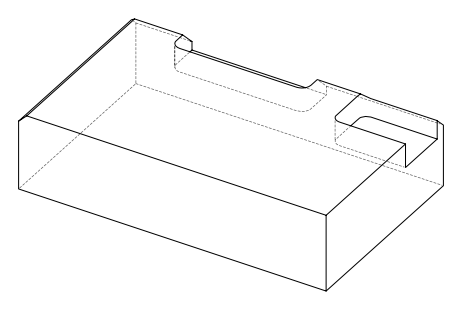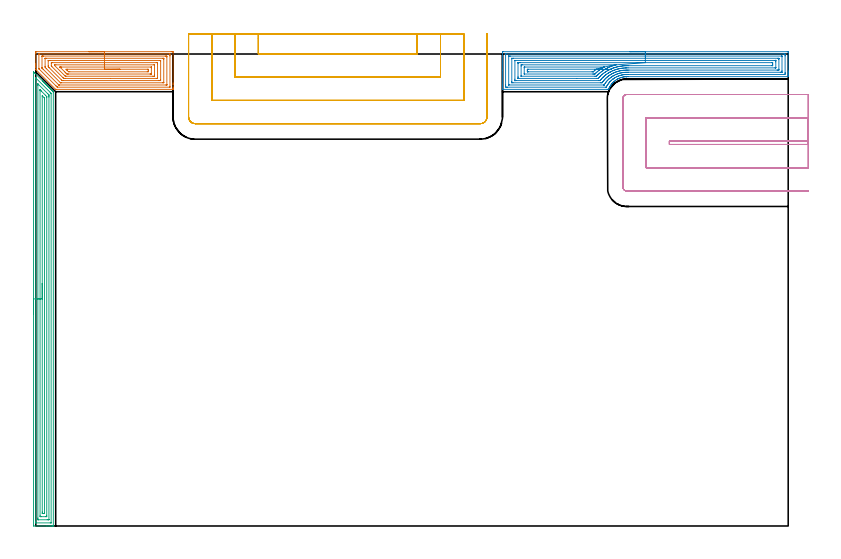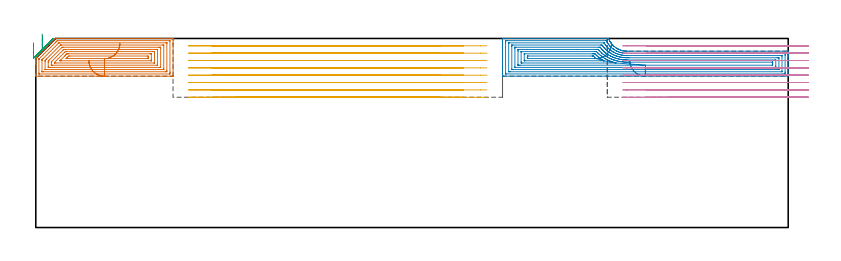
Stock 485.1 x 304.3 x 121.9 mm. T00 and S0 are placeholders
(PLAN: 5 operations, 1 tool changes, 71.7 min)
(1 AREA_MILL | FG_CHAMFER_SURFACE | UGT0205_001 | 6.49 min | 28567 mm3)
(2 AREA_MILL_1 | FG_CHAMFER_SURFACE_1 | UGT0205_001 | 11.03 min | 56819 mm3)
(3 AREA_MILL_2 | FG_CHAMFER_SURFACE_2 | UGT0205_001 | 11.71 min | 23288 mm3)
(4 MILL_SLOT | SLOT_PARTIAL_RECTANGULAR | UGT0201_094 | Follow Part, ap 5, ae 75% | 13.93 min | 356953 mm3)
(5 MILL_SLOT_1 | SLOT_PARTIAL_RECTANGULAR_1 | UGT0201_094 | Follow Part, ap 5, ae 75% | 28.55 min | 433797 mm3)
(TOOL UGT0205_001 | Chamfer Mill 20 x 3 x 45 deg. | D20 FL50 Z2)
(TOOL UGT0201_094 | End mill 20 mm | D20 FL38 Z4)
(OP 1 AREA_MILL)
G17 G21 G94 G90
T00 M6
G54
G17 G0 G90 X34.25 Y305.8 S1061 M3
G43 Z131.9 H0
Z107.6
G94 G1 X34.288 Z106.728 F250.
X34.402 Z105.864
X34.591 Z105.012
X34.853 Z104.18
X35.187 Z103.374
X35.59 Z102.6
X36.058 Z101.864
X36.59 Z101.172
X37.179 Z100.529
X37.822 Z99.94
X38.514 Z99.409
X39.25 Z98.94
X40.024 Z98.537
X40.83 Z98.203
X41.662 Z97.941
X42.514 Z97.752
X43.378 Z97.638
X44.25 Z97.6
X87.337
X87.914 Y305.798 Z97.602
X88.483 Y305.793 Z97.604
X88.493 Y305.791 Z97.606
X88.5 Y305.224 Z98.173
Y285.637 Z117.758
Y285.028 Z118.369
Y284.747 Z118.65
Y282.966 Z120.429
Y282.403 Z120.996
Y282.076 Z121.323
Y281.863 Z121.536
X88.492 Y281.539 Z121.853
X88.49 Y281.503 Z121.888
X88.359 Y281.5 Z121.9
X13.062
X12.805 Y281.504 Z121.89
X12.691 Y281.608 Z121.791
X0.289 Y294.01 Z109.388
X0.203 Y294.095 Z109.301
X0.006 Y294.295 Z109.104
X0. Y294.312 Z109.088
Y295.758 Z107.641
Y296.321 Z107.075
Y296.602 Z106.794
Y297.211 Z106.185
Y297.493 Z105.904
Y298.102 Z105.293
Y304.639 Z98.758
X0.003 Y305.224 Z98.173
X0.007 Y305.791 Z97.606
X0.017 Y305.793 Z97.604
X0.586 Y305.8 Z97.6
X44.25
Y304.386 Z99.014
X86.183 Y304.385 Z99.015
X86.287 Y304.384 Z99.016
X86.485 Y304.379 Z99.021
X86.49 Y304.334 Z99.066
X86.498 Y303.967 Z99.433
X86.5 Y303.444 Z99.956
Y303.075 Z100.325
X86.499 Y283.489 Z119.911
X86.492 Y282.966 Z120.434
X86.49 Y282.927 Z120.473
X86.339 Y282.919 Z120.481
X86.235 Y282.915 Z120.485
X86.183 Y282.914 Z120.486
X14.004 Y282.915 Z120.485
X13.953 Y282.916 Z120.484
X13.902 Y282.921 Z120.479
X13.831 Y282.93 Z120.47
X13.791 Y282.966 Z120.434
X13.062 Y283.688 Z119.712
X12.893 Y283.856 Z119.544
X2.211 Y294.54 Z108.86
X2.055 Y294.702 Z108.698
X2.014 Y294.748 Z108.652
X2.008 Y294.771 Z108.629
X2.003 Y294.817 Z108.583
X2. Y294.908 Z108.492
X2.001 Y303.811 Z99.589
X2.008 Y304.334 Z99.066
X2.01 Y304.373 Z99.027
X2.161 Y304.381 Z99.019
X2.265 Y304.385 Z99.015
X2.317 Y304.386 Z99.014
X44.25
Y302.972 Z100.428
X83.458 Y302.971 Z100.429
X83.932 Y302.97 Z100.43
X84.349 Y302.967 Z100.433
X84.479 Y302.965 Z100.435
X84.492 Y302.704 Z100.696
X84.497 Y302.553 Z100.847
X84.499 Y302.403 Z100.997
Y284.597 Z118.803
X84.495 Y284.446 Z118.954
X84.49 Y284.346 Z119.054
X84.485 Y284.334 Z119.066
X84.478 Y284.332 Z119.068
X84.454 Y284.33 Z119.07
X84.349 Y284.329 Z119.071
X83.877 Y284.328 Z119.072
X15.053 Y284.329 Z119.071
X14.949 Y284.331 Z119.069
X14.897 Y284.333 Z119.067
X14.876 Y284.336 Z119.064
X14.844 Y284.361 Z119.039
X14.454 Y284.747 Z118.653
X4.659 Y294.54 Z108.86
X4.151 Y295.05 Z108.35
X4.061 Y295.146 Z108.254
X4.017 Y295.194 Z108.206
X4.01 Y295.28 Z108.12
X4.004 Y295.431 Z107.969
X4.001 Y295.581 Z107.819
Y302.703 Z100.697
X4.006 Y302.855 Z100.545
X4.01 Y302.952 Z100.448
X4.025 Y302.965 Z100.435
X4.047 Y302.967 Z100.433
X4.151 Y302.969 Z100.431
X4.624 Y302.971 Z100.429
X5.042 Y302.972 Z100.428
X44.25
Y301.557 Z101.843
X81.782
X82.469 Y301.552 Z101.848
X82.484 Y301.551 Z101.849
X82.49 Y301.541 Z101.859
X82.494 Y301.496 Z101.904
X82.498 Y301.402 Z101.998
X82.5 Y301.215 Z102.185
Y300.84 Z102.56
X82.499 Y286.085 Z117.315
X82.498 Y285.898 Z117.502
X82.494 Y285.804 Z117.596
X82.49 Y285.759 Z117.641
X82.484 Y285.749 Z117.651
X81.676 Y285.743 Z117.657
X16.52
X16.128 Y285.745 Z117.655
X15.932 Y285.748 Z117.652
X15.912 Y285.749 Z117.651
X15.882 Y285.775 Z117.625
X15.825 Y285.827 Z117.573
X15.735 Y285.914 Z117.486
X6.824 Y294.825 Z108.575
X6.225 Y295.431 Z107.969
X6.026 Y295.635 Z107.765
X6.01 Y295.843 Z107.557
X6.001 Y296.253 Z107.147
X6. Y296.321 Z107.079
X6.001 Y301.39 Z102.01
X6.002 Y301.493 Z101.907
X6.006 Y301.544 Z101.856
X6.009 Y301.551 Z101.849
X6.015 Y301.554 Z101.846
X6.04 Y301.556 Z101.844
X6.824 Y301.557 Z101.843
X44.25
Y300.143 Z103.257
X80.155 Y300.142 Z103.258
X80.329 Y300.14 Z103.26
X80.466 Y300.136 Z103.264
X80.491 Y300.132 Z103.268
X80.494 Y300.119 Z103.281
X80.497 Y300.084 Z103.316
X80.499 Y299.882 Z103.518
X80.5 Y287.702 Z115.698
X80.498 Y287.418 Z115.982
X80.495 Y287.266 Z116.134
X80.49 Y287.192 Z116.208
X80.482 Y287.164 Z116.236
X80.415 Y287.162 Z116.238
X80.154 Y287.158 Z116.242
X79.894 Y287.157 Z116.243
X79.264
X17.517
X17.256 Y287.158 Z116.242
X17.082 Y287.161 Z116.239
X16.948 Y287.164 Z116.236
X16.896 Y287.212 Z116.188
X16.681 Y287.418 Z115.982
X16.626 Y287.472 Z115.928
X8.606 Y295.492 Z107.908
X8.2 Y295.91 Z107.49
X8.01 Y296.121 Z107.279
X8.007 Y296.321 Z107.079
X8.001 Y296.926 Z106.474
Y299.882 Z103.518
X8.005 Y300.034 Z103.366
X8.01 Y300.108 Z103.292
X8.018 Y300.136 Z103.264
X8.085 Y300.138 Z103.262
X8.346 Y300.142 Z103.258
X8.606 Y300.143 Z103.257
X9.236
X44.25
Y298.729 Z104.671
X78.112 Y298.728 Z104.672
X78.378 Y298.726 Z104.674
X78.459 Y298.722 Z104.678
X78.49 Y298.719 Z104.681
X78.493 Y298.702 Z104.698
X78.498 Y298.606 Z104.794
X78.5 Y298.102 Z105.298
Y297.714 Z105.686
X78.499 Y288.812 Z114.588
X78.495 Y288.681 Z114.719
X78.49 Y288.584 Z114.816
X78.425 Y288.578 Z114.822
X78.112 Y288.574 Z114.826
X77.847 Y288.572 Z114.828
X48.128 Y288.571 Z114.829
X19.036
X18.408 Y288.573 Z114.827
X18.141 Y288.575 Z114.825
X17.993 Y288.578 Z114.822
X17.691 Y288.865 Z114.535
X17.517 Y289.032 Z114.368
X10.388 Y296.16 Z107.24
X10.231 Y296.321 Z107.079
X10.073 Y296.486 Z106.914
X10.01 Y296.566 Z106.834
X10.006 Y296.612 Z106.788
X10.002 Y296.707 Z106.693
X10. Y298.102 Z105.298
X10.001 Y298.488 Z104.912
X10.005 Y298.619 Z104.781
X10.01 Y298.716 Z104.684
X10.075 Y298.722 Z104.678
X10.388 Y298.726 Z104.674
X10.653 Y298.728 Z104.672
X44.25 Y298.729 Z104.671
Y297.315 Z106.085
X76.226 Y297.314 Z106.086
X76.329 Y297.313 Z106.087
X76.432 Y297.31 Z106.09
X76.49 Y297.307 Z106.093
X76.494 Y297.268 Z106.132
X76.497 Y297.211 Z106.189
X76.499 Y297.041 Z106.359
X76.5 Y290.809 Z112.591
X76.493 Y290.089 Z113.311
X76.49 Y290.005 Z113.395
X76.486 Y289.992 Z113.408
X76.466 Y289.989 Z113.411
X76.431 Y289.987 Z113.413
X76.329 Y289.986 Z113.414
X75.542 Y289.985 Z113.415
X19.402 Y289.986 Z113.414
X19.299 Y289.987 Z113.413
X19.196 Y289.99 Z113.41
X19.011 Y289.998 Z113.402
X18.916 Y290.089 Z113.311
X18.408 Y290.59 Z112.81
X12.171 Y296.827 Z106.573
X12.077 Y296.924 Z106.476
X12.032 Y296.973 Z106.427
X12.012 Y296.997 Z106.403
X12.009 Y297.041 Z106.359
X12.007 Y297.211 Z106.189
X12.01 Y297.295 Z106.105
X12.013 Y297.308 Z106.092
X12.034 Y297.311 Z106.089
X12.069 Y297.313 Z106.087
X12.171 Y297.314 Z106.086
X12.958 Y297.315 Z106.085
X44.25
Y295.9 Z107.5
X74.375
X74.422 Y295.899 Z107.501
X74.471 Y295.896 Z107.504
X74.484 Y295.894 Z107.506
X74.49 Y295.885 Z107.515
X74.493 Y295.842 Z107.558
X74.5 Y295.478 Z107.922
Y295.431 Z107.969
X74.499 Y291.869 Z111.531
X74.49 Y291.448 Z111.952
X74.483 Y291.406 Z111.994
X74.408 Y291.404 Z111.996
X74.283 Y291.401 Z111.999
X74.126 Y291.4 Z112.
X73.656
X21.082
X20.658 Y291.402 Z111.998
X20.19 Y291.407 Z111.993
X20.042 Y291.416 Z111.984
X19.889 Y291.565 Z111.835
X19.579 Y291.869 Z111.531
X19.299 Y292.147 Z111.253
X18.687 Y292.76 Z110.64
X16.016 Y295.431 Z107.969
X15.735 Y295.712 Z107.688
X15.627 Y295.825 Z107.575
X15.576 Y295.883 Z107.517
X15.567 Y295.895 Z107.505
X15.573 Y295.896 Z107.504
X15.735 Y295.898 Z107.502
X16.156 Y295.9 Z107.5
X16.626
X44.25
Y294.486 Z108.914
X71.928
X72.302 Y294.482 Z108.918
X72.481 Y294.479 Z108.921
X72.49 Y294.377 Z109.023
X72.498 Y293.917 Z109.483
X72.499 Y293.65 Z109.75
X72.496 Y293.028 Z110.372
X72.49 Y292.823 Z110.577
X71.82 Y292.814 Z110.586
X21.918
X21.082 Y292.821 Z110.579
X20.246 Y293.65 Z109.75
X20.19 Y293.706 Z109.694
X19.431 Y294.477 Z108.923
X20.19 Y294.486 Z108.914
X20.245
X44.25
X45.122 Z108.952
X45.986 Z109.066
X46.838 Z109.254
X47.67 Z109.517
X48.476 Z109.851
X49.25 Z110.253
X49.986 Z110.722
X50.678 Z111.253
X51.321 Z111.843
X51.91 Z112.486
X52.442 Z113.178
X52.91 Z113.914
X53.313 Z114.688
X53.647 Z115.494
X53.909 Z116.326
X54.098 Z117.177
X54.212 Z118.042
X54.25 Z118.914
G0 Z131.9
M5
M2
(OP 2 AREA_MILL_1)
G17 G21 G94 G90
T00 M6
G54
G17 G0 G90 X383. Y305.8 S1061 M3
G43 Z131.9 H0
Z107.6
G94 G1 X383.038 Z106.728 F250.
X383.152 Z105.864
X383.341 Z105.012
X383.603 Z104.18
X383.937 Z103.374
X384.34 Z102.6
X384.809 Z101.864
X385.34 Z101.172
X385.929 Z100.529
X386.572 Z99.94
X387.264 Z99.409
X388. Z98.94
X388.774 Z98.537
X389.58 Z98.203
X390.412 Z97.941
X391.264 Z97.752
X392.128 Z97.638
X393. Z97.6
X484.492
X484.811 Y305.797 Z97.602
X485.09 Y305.792 Z97.606
X485.1 Y305.509 Z97.889
Y293.366 Z110.029
Y292.76 Z110.634
Y292.191 Z111.206
Y291.869 Z111.527
Y291.301 Z112.095
Y290.979 Z112.416
Y290.335 Z113.064
Y289.981 Z113.418
X485.097 Y289.838 Z113.554
X485.09 Y289.702 Z113.688
X484.939 Y289.7 Z113.7
X381.853 Y289.699
X380.95 Y289.693 Z113.702
X380.805 Y289.689 Z113.71
X380.803 Y289.69 Z113.709
X380.515 Y289.681 Z113.717
X380.07 Y289.652 Z113.745
X379.623 Y289.608 Z113.79
X379.178 Y289.547 Z113.85
X378.823 Y289.489 Z113.909
X378.286 Y289.372 Z114.021
X378.272 Y289.368 Z114.024
X377.826 Y289.258 Z114.136
X377.61 Y289.198 Z114.201
X377.592 Y289.193 Z114.206
X377.394 Y289.135 Z114.261
X377.379 Y289.13 Z114.266
X376.983 Y289.001 Z114.399
X376.947 Y288.989 Z114.411
X376.487 Y288.816 Z114.58
X375.967 Y288.603 Z114.796
X375.594 Y288.426 Z114.971
X375.401 Y288.328 Z115.072
X375.362 Y288.308 Z115.092
X375.163 Y288.205 Z115.194
X374.983 Y288.105 Z115.294
X374.719 Y287.957 Z115.44
X374.323 Y287.715 Z115.681
X373.827 Y287.379 Z116.019
X373.094 Y286.824 Z116.575
X372.936 Y286.693 Z116.703
X372.916 Y286.675 Z116.72
X372.753 Y286.527 Z116.869
X372.527 Y286.325 Z117.074
X372.43 Y286.231 Z117.165
X372.321 Y286.128 Z117.271
X372.222 Y286.033 Z117.367
X372.128 Y285.942 Z117.454
X372.121 Y285.934 Z117.462
X372.044 Y285.855 Z117.541
X371.846 Y285.637 Z117.759
X371.726 Y285.507 Z117.892
X371.684 Y285.461 Z117.938
X371.336 Y285.057 Z118.343
X371.152 Y284.829 Z118.571
X370.834 Y284.382 Z119.017
X370.682 Y284.17 Z119.229
X370.48 Y283.856 Z119.542
X370.26 Y283.518 Z119.882
X370.126 Y283.284 Z120.116
X369.891 Y282.843 Z120.557
X369.788 Y282.629 Z120.769
X369.736 Y282.521 Z120.875
X369.676 Y282.396 Z121.001
X369.369 Y281.691 Z121.708
X369.345 Y281.631 Z121.769
Y281.63 Z121.77
X369.286 Y281.507 Z121.893
X368.453 Y281.5 Z121.9
X301.061
X300.91 Y281.503 Z121.888
X300.907 Y281.545 Z121.846
X300.9 Y281.916 Z121.483
Y282.322 Z121.077
Y282.966 Z120.429
Y284.178 Z119.219
Y284.747 Z118.647
Y293.802 Z109.596
Y304.94 Z98.457
X300.902 Y305.224 Z98.173
X300.907 Y305.791 Z97.606
X300.937 Y305.794 Z97.604
X301.508 Y305.8 Z97.6
X393.
Y304.386 Z99.014
X481.815
X482.659 Y304.382 Z99.018
X482.707 Y304.379 Z99.021
X483.09 Y304.334 Z99.066
X483.097 Y303.945 Z99.455
X483.099 Y303.444 Z99.956
X483.1 Y303.052 Z100.348
Y292.368 Z111.032
X483.097 Y291.869 Z111.531
X483.093 Y291.485 Z111.915
X483.076 Y291.121 Z112.279
X482.707 Y291.116 Z112.284
X482.571 Y291.115 Z112.285
X381.842 Y291.113 Z112.287
X381.709
X380.95 Y291.106 Z112.294
X380.826 Y291.103 Z112.297
X380.057 Y291.069 Z112.331
X379.973 Y291.063 Z112.337
X379.165 Y290.987 Z112.413
X379.158 Y290.986 Z112.414
X379.107 Y290.979 Z112.421
X378.387 Y290.865 Z112.535
X378.272 Y290.843 Z112.557
X377.648 Y290.711 Z112.689
X377.528 Y290.683 Z112.717
X377.379 Y290.645 Z112.755
X376.942 Y290.525 Z112.875
X376.487 Y290.39 Z113.01
X376.26 Y290.315 Z113.085
X375.606 Y290.089 Z113.311
X375.597 Y290.086 Z113.314
X374.968 Y289.823 Z113.577
X374.858 Y289.776 Z113.624
X374.702 Y289.702 Z113.698
X374.364 Y289.535 Z113.865
X373.809 Y289.25 Z114.15
X373.775 Y289.232 Z114.168
X373.716 Y289.198 Z114.202
X373.216 Y288.9 Z114.5
X372.916 Y288.713 Z114.687
X372.674 Y288.55 Z114.85
X372.325 Y288.308 Z115.092
X372.151 Y288.182 Z115.218
X372.104 Y288.147 Z115.253
X372.024 Y288.085 Z115.315
X371.648 Y287.792 Z115.608
X371.151 Y287.377 Z116.023
X371.131 Y287.358 Z116.042
X370.709 Y286.953 Z116.447
X370.278 Y286.527 Z116.873
X370.258 Y286.507 Z116.893
X370.239 Y286.486 Z116.914
X369.844 Y286.031 Z117.369
X369.507 Y285.637 Z117.763
X369.435 Y285.549 Z117.851
X369.346 Y285.434 Z117.966
X369.061 Y285.031 Z118.369
X368.865 Y284.747 Z118.653
X368.7 Y284.5 Z118.9
X368.453 Y284.121 Z119.279
X368.355 Y283.954 Z119.446
X368.301 Y283.856 Z119.544
X368.046 Y283.373 Z120.027
X367.834 Y282.966 Z120.434
X367.816 Y282.936 Z120.464
X367.808 Y282.925 Z120.475
X367.767 Y282.921 Z120.479
X367.665 Y282.916 Z120.484
X367.612 Y282.915 Z120.485
X304.186 Y282.914 Z120.486
X303.341 Y282.918 Z120.482
X303.293 Y282.921 Z120.479
X302.91 Y282.966 Z120.434
X302.903 Y283.355 Z120.045
X302.901 Y283.856 Z119.544
X302.9 Y284.248 Z119.152
X302.901 Y303.834 Z99.566
X302.908 Y304.334 Z99.066
X302.91 Y304.376 Z99.024
X303.086 Y304.382 Z99.018
X303.189 Y304.385 Z99.015
X393. Y304.386 Z99.014
Y302.972 Z100.428
X480.922 Y302.971 Z100.429
X481.062 Y302.97 Z100.43
X481.084 Y302.968 Z100.432
X481.089 Y302.966 Z100.434
X481.093 Y302.944 Z100.456
X481.098 Y302.849 Z100.551
X481.099 Y302.731 Z100.669
X481.1 Y302.553 Z100.847
Y293.473 Z109.927
X481.097 Y292.76 Z110.64
X481.094 Y292.588 Z110.812
X481.086 Y292.535 Z110.865
X481.037 Y292.533 Z110.867
X480.922 Y292.531 Z110.869
X480.261 Y292.529 Z110.871
X480.029 Y292.528 Z110.872
X382.075
X381.842 Y292.527 Z110.873
X381.188 Y292.522 Z110.878
X380.95 Y292.517 Z110.883
X380.322 Y292.496 Z110.904
X380.057 Y292.483 Z110.917
X379.485 Y292.44 Z110.96
X379.165 Y292.408 Z110.992
X378.679 Y292.353 Z111.047
X378.272 Y292.293 Z111.107
X377.905 Y292.236 Z111.164
X377.379 Y292.129 Z111.271
X377.166 Y292.083 Z111.317
X376.487 Y291.921 Z111.479
X376.445 Y291.911 Z111.489
X376.29 Y291.869 Z111.531
X375.755 Y291.709 Z111.691
X375.594 Y291.657 Z111.743
X375.09 Y291.482 Z111.918
X374.702 Y291.342 Z112.058
X374.441 Y291.239 Z112.161
X373.809 Y290.984 Z112.416
X373.797 Y290.979 Z112.421
X373.208 Y290.689 Z112.711
X372.916 Y290.539 Z112.861
X372.623 Y290.382 Z113.018
X372.097 Y290.089 Z113.311
X372.051 Y290.062 Z113.338
X372.024 Y290.046 Z113.354
X371.505 Y289.715 Z113.685
X371.131 Y289.464 Z113.936
X370.975 Y289.354 Z114.046
X370.761 Y289.198 Z114.202
X370.464 Y288.974 Z114.426
X370.239 Y288.8 Z114.6
X369.969 Y288.577 Z114.823
X369.651 Y288.308 Z115.092
X369.49 Y288.164 Z115.236
X369.346 Y288.032 Z115.368
X369.035 Y287.728 Z115.672
X368.722 Y287.418 Z115.982
X368.59 Y287.281 Z116.119
X368.453 Y287.133 Z116.267
X368.171 Y286.809 Z116.591
X367.93 Y286.527 Z116.873
X367.763 Y286.325 Z117.075
X367.561 Y286.069 Z117.331
X367.38 Y285.818 Z117.582
X367.254 Y285.637 Z117.763
X367.017 Y285.289 Z118.111
X366.668 Y284.764 Z118.636
X366.661 Y284.754 Z118.646
X366.453 Y284.409 Z118.991
X366.413 Y284.348 Z119.052
X366.404 Y284.337 Z119.063
X366.384 Y284.334 Z119.066
X366.334 Y284.331 Z119.069
X366.194 Y284.329 Z119.071
X305.078
X304.938 Y284.33 Z119.07
X304.916 Y284.332 Z119.068
X304.911 Y284.334 Z119.066
X304.908 Y284.356 Z119.044
X304.903 Y284.451 Z118.949
X304.901 Y284.569 Z118.831
X304.9 Y284.747 Z118.653
X304.901 Y302.73 Z100.67
X304.907 Y302.908 Z100.492
X304.91 Y302.956 Z100.444
X304.925 Y302.965 Z100.435
X304.974 Y302.967 Z100.433
X305.078 Y302.969 Z100.431
X305.552 Y302.971 Z100.429
X305.971
X393. Y302.972 Z100.428
Y301.557 Z101.843
X478.35
X479.045 Y301.552 Z101.848
X479.08 Y301.551 Z101.849
X479.09 Y301.518 Z101.882
X479.094 Y301.417 Z101.983
X479.098 Y301.215 Z102.185
X479.1 Y300.809 Z102.591
Y294.54 Z108.86
X479.096 Y294.114 Z109.286
X479.093 Y294.007 Z109.393
X479.09 Y293.959 Z109.441
X479.042 Y293.95 Z109.45
X478.839 Y293.947 Z109.453
X478.244 Y293.943 Z109.457
X477.951
X382.442 Y293.942 Z109.458
X381.842 Y293.941 Z109.459
X381.552 Y293.939 Z109.461
X380.95 Y293.931 Z109.469
X380.674 Y293.925 Z109.475
X380.057 Y293.9 Z109.5
X379.82 Y293.887 Z109.513
X379.165 Y293.837 Z109.563
X378.993 Y293.822 Z109.578
X378.272 Y293.741 Z109.659
X378.191 Y293.731 Z109.669
X377.646 Y293.65 Z109.75
X377.417 Y293.613 Z109.787
X377.379 Y293.606 Z109.794
X376.679 Y293.458 Z109.942
X376.487 Y293.414 Z109.986
X375.961 Y293.284 Z110.116
X375.594 Y293.189 Z110.211
X375.261 Y293.092 Z110.308
X374.702 Y292.924 Z110.476
X374.577 Y292.884 Z110.516
X374.214 Y292.76 Z110.64
X373.917 Y292.652 Z110.748
X373.809 Y292.611 Z110.789
X373.28 Y292.397 Z111.003
X372.916 Y292.246 Z111.154
X372.654 Y292.131 Z111.269
X372.09 Y291.869 Z111.531
X372.046 Y291.848 Z111.552
X372.024 Y291.836 Z111.564
X371.466 Y291.536 Z111.864
X371.131 Y291.347 Z112.053
X370.5 Y290.979 Z112.421
X370.338 Y290.88 Z112.52
X370.239 Y290.815 Z112.585
X369.806 Y290.52 Z112.88
X369.346 Y290.2 Z113.2
X369.282 Y290.153 Z113.247
X369.197 Y290.089 Z113.311
X368.779 Y289.764 Z113.636
X368.453 Y289.504 Z113.896
X368.287 Y289.364 Z114.036
X368.097 Y289.198 Z114.202
X367.817 Y288.943 Z114.457
X367.561 Y288.704 Z114.696
X367.36 Y288.508 Z114.892
X367.162 Y288.308 Z115.092
X366.921 Y288.055 Z115.345
X366.668 Y287.782 Z115.618
X366.497 Y287.588 Z115.812
X366.352 Y287.418 Z115.982
X366.092 Y287.102 Z116.298
X365.775 Y286.708 Z116.692
X365.699 Y286.604 Z116.796
X365.644 Y286.527 Z116.873
X365.327 Y286.084 Z117.316
X365.191 Y285.898 Z117.502
X365.074 Y285.75 Z117.65
X364.883 Y285.745 Z117.655
X364.776 Y285.744 Z117.656
X363.99 Y285.743 Z117.657
X307.65
X306.955 Y285.748 Z117.652
X306.92 Y285.749 Z117.651
X306.91 Y285.782 Z117.618
X306.906 Y285.883 Z117.517
X306.902 Y286.085 Z117.315
X306.9 Y286.491 Z116.909
X306.901 Y301.199 Z102.201
X306.903 Y301.413 Z101.987
X306.907 Y301.519 Z101.881
X306.91 Y301.543 Z101.857
X306.921 Y301.55 Z101.85
X306.974 Y301.553 Z101.847
X307.756 Y301.557 Z101.843
X307.862
X393.
Y300.143 Z103.257
X476.459
X477.092 Y300.142 Z103.258
X477.093 Y300.14 Z103.26
X477.098 Y300.135 Z103.265
X477.099 Y299.882 Z103.518
X477.1 Y299.243 Z104.157
Y295.682 Z107.718
X477.099 Y295.431 Z107.969
X477.098 Y295.391 Z108.009
X477.094 Y295.372 Z108.028
X477.093 Y295.367 Z108.033
X477.05 Y295.364 Z108.036
X476.755 Y295.359 Z108.041
X476.607 Y295.357 Z108.043
X381.842 Y295.356 Z108.044
X381.029 Y295.351 Z108.049
X380.95 Y295.35 Z108.05
X380.163 Y295.325 Z108.075
X380.057 Y295.32 Z108.08
X379.322 Y295.274 Z108.126
X379.165 Y295.261 Z108.139
X378.505 Y295.198 Z108.202
X378.272 Y295.171 Z108.229
X377.712 Y295.099 Z108.301
X377.379 Y295.05 Z108.35
X376.938 Y294.98 Z108.42
X376.487 Y294.891 Z108.509
X376.197 Y294.83 Z108.57
X375.594 Y294.695 Z108.705
X375.469 Y294.665 Z108.735
X374.972 Y294.54 Z108.86
X374.76 Y294.482 Z108.918
X374.702 Y294.465 Z108.935
X374.077 Y294.273 Z109.127
X373.809 Y294.187 Z109.213
X373.408 Y294.05 Z109.35
X372.916 Y293.875 Z109.525
X372.752 Y293.814 Z109.586
X372.335 Y293.65 Z109.75
X372.115 Y293.559 Z109.841
X372.024 Y293.52 Z109.88
X371.497 Y293.285 Z110.115
X371.131 Y293.113 Z110.287
X370.894 Y292.996 Z110.404
X370.427 Y292.76 Z110.64
X370.304 Y292.695 Z110.705
X370.239 Y292.659 Z110.741
X370.011 Y292.532 Z110.868
X369.346 Y292.141 Z111.259
X369.177 Y292.038 Z111.362
X368.907 Y291.869 Z111.531
X368.634 Y291.689 Z111.711
X368.453 Y291.566 Z111.834
X368.11 Y291.321 Z112.079
X367.636 Y290.979 Z112.421
X367.593 Y290.947 Z112.453
X367.561 Y290.922 Z112.478
X367.097 Y290.551 Z112.849
X366.668 Y290.201 Z113.199
X366.607 Y290.149 Z113.251
X366.539 Y290.089 Z113.311
X366.144 Y289.721 Z113.679
X365.775 Y289.375 Z114.025
X365.686 Y289.287 Z114.113
X365.599 Y289.198 Z114.202
X365.25 Y288.832 Z114.568
X364.883 Y288.433 Z114.967
X364.824 Y288.367 Z115.033
X364.774 Y288.308 Z115.092
X364.419 Y287.88 Z115.52
X364.043 Y287.418 Z115.982
X364.02 Y287.388 Z116.012
X363.99 Y287.349 Z116.051
X363.9 Y287.228 Z116.172
X363.862 Y287.181 Z116.219
X363.846 Y287.164 Z116.236
X363.831 Y287.162 Z116.238
X363.675 Y287.159 Z116.241
X363.359 Y287.157 Z116.243
X363.098
X309.541
X308.908 Y287.158 Z116.242
X308.907 Y287.16 Z116.24
X308.902 Y287.165 Z116.235
X308.901 Y287.418 Z115.982
X308.9 Y288.057 Z115.343
X308.901 Y299.882 Z103.518
X308.903 Y300.042 Z103.358
X308.907 Y300.121 Z103.279
X308.909 Y300.135 Z103.265
X308.944 Y300.138 Z103.262
X309.018 Y300.14 Z103.26
X309.28 Y300.143 Z103.257
X393.
Y298.729 Z104.671
X474.674 Y298.728 Z104.672
X474.939 Y298.727 Z104.673
X475.042 Y298.724 Z104.676
X475.086 Y298.722 Z104.678
X475.09 Y298.698 Z104.702
X475.097 Y298.57 Z104.83
X475.099 Y298.102 Z105.298
X475.1 Y297.677 Z105.723
X475.097 Y297.211 Z106.189
X475.094 Y296.792 Z106.608
X475.081 Y296.777 Z106.623
X475.059 Y296.775 Z106.625
X475.005 Y296.773 Z106.627
X474.894 Y296.771 Z106.629
X474.674
X382.285 Y296.77 Z106.63
X381.842 Y296.769 Z106.631
X381.396 Y296.766 Z106.634
X380.95 Y296.76 Z106.64
X380.52 Y296.75 Z106.65
X380.057 Y296.732 Z106.668
X379.664 Y296.713 Z106.687
X379.165 Y296.681 Z106.719
X378.83 Y296.655 Z106.745
X378.272 Y296.602 Z106.798
X378.017 Y296.575 Z106.825
X377.379 Y296.497 Z106.903
X377.225 Y296.475 Z106.925
X376.487 Y296.364 Z107.036
X376.45 Y296.358 Z107.042
X376.258 Y296.321 Z107.079
X375.708 Y296.207 Z107.193
X375.594 Y296.182 Z107.218
X374.984 Y296.039 Z107.361
X374.702 Y295.97 Z107.43
X374.272 Y295.859 Z107.541
X373.809 Y295.729 Z107.671
X373.578 Y295.661 Z107.739
X372.916 Y295.46 Z107.94
X372.894 Y295.453 Z107.947
X372.83 Y295.431 Z107.969
X372.236 Y295.219 Z108.181
X372.024 Y295.14 Z108.26
X371.591 Y294.972 Z108.428
X371.131 Y294.788 Z108.612
X370.956 Y294.715 Z108.685
X370.55 Y294.54 Z108.86
X370.336 Y294.443 Z108.957
X370.239 Y294.397 Z109.003
X369.738 Y294.15 Z109.25
X369.346 Y293.95 Z109.45
X369.15 Y293.846 Z109.554
X368.79 Y293.65 Z109.75
X368.576 Y293.528 Z109.872
X368.453 Y293.456 Z109.944
X368.018 Y293.194 Z110.206
X367.561 Y292.917 Z110.483
X367.465 Y292.855 Z110.545
X367.322 Y292.76 Z110.64
X366.936 Y292.493 Z110.907
X366.668 Y292.304 Z111.096
X366.417 Y292.12 Z111.28
X366.079 Y291.869 Z111.531
X365.908 Y291.737 Z111.663
X365.775 Y291.633 Z111.767
X365.416 Y291.338 Z112.062
X364.984 Y290.979 Z112.421
X364.93 Y290.932 Z112.468
X364.883 Y290.889 Z112.511
X364.013 Y290.066 Z113.334
X363.99 Y290.042 Z113.358
X363.579 Y289.609 Z113.791
X363.201 Y289.198 Z114.202
X363.152 Y289.144 Z114.256
X362.664 Y288.587 Z114.813
X362.519 Y288.578 Z114.822
X362.205 Y288.574 Z114.826
X361.94 Y288.572 Z114.828
X348.775 Y288.571 Z114.829
X311.326 Y288.572 Z114.828
X311.061 Y288.573 Z114.827
X310.958 Y288.576 Z114.824
X310.914 Y288.578 Z114.822
X310.91 Y288.602 Z114.798
X310.903 Y288.73 Z114.67
X310.901 Y289.198 Z114.202
X310.9 Y289.624 Z113.776
Y298.102 Z105.298
X310.902 Y298.525 Z104.875
X310.907 Y298.668 Z104.732
X310.91 Y298.715 Z104.685
X310.936 Y298.722 Z104.678
X311.012 Y298.724 Z104.676
X311.326 Y298.727 Z104.673
X311.59 Y298.729 Z104.671
X312.219
X393.
X373.999 Y297.308 Z106.092
X373.963 Y297.295 Z106.105
X373.903 Y297.277 Z106.123
X373.809 Y297.251 Z106.149
X373.655 Y297.211 Z106.189
X373.08 Y297.048 Z106.352
X372.916 Y297. Z106.4
X372.397 Y296.839 Z106.561
X372.024 Y296.719 Z106.681
X371.726 Y296.618 Z106.782
X371.131 Y296.41 Z106.99
X371.066 Y296.386 Z107.014
X370.895 Y296.321 Z107.079
X370.426 Y296.134 Z107.266
X370.239 Y296.057 Z107.343
X369.799 Y295.869 Z107.531
X369.346 Y295.672 Z107.728
X369.18 Y295.596 Z107.804
X368.83 Y295.431 Z107.969
X368.578 Y295.306 Z108.094
X368.453 Y295.243 Z108.157
X367.994 Y294.999 Z108.401
X367.561 Y294.765 Z108.635
X367.417 Y294.684 Z108.716
X367.169 Y294.54 Z108.86
X366.855 Y294.354 Z109.046
X366.668 Y294.242 Z109.158
X366.304 Y294.013 Z109.387
X365.744 Y293.65 Z109.75
X365.242 Y293.292 Z110.108
X364.883 Y293.033 Z110.367
X364.726 Y292.916 Z110.484
X364.521 Y292.76 Z110.64
X364.225 Y292.526 Z110.874
X363.99 Y292.338 Z111.062
X363.735 Y292.124 Z111.276
X363.436 Y291.869 Z111.531
X363.257 Y291.71 Z111.69
X363.098 Y291.565 Z111.835
X362.797 Y291.279 Z112.121
X362.483 Y290.979 Z112.421
X362.343 Y290.841 Z112.559
X362.205 Y290.702 Z112.698
X361.905 Y290.388 Z113.012
X361.618 Y290.089 Z113.311
X361.515 Y289.992 Z113.408
X361.413 Y289.988 Z113.412
X361.312 Y289.987 Z113.413
X360.523 Y289.985 Z113.415
X313.215
X313.112 Y289.986 Z113.414
X313.008 Y289.989 Z113.411
X312.941 Y289.992 Z113.408
X312.909 Y289.998 Z113.402
X312.907 Y290.019 Z113.381
X312.904 Y290.089 Z113.311
X312.901 Y290.299 Z113.101
Y296.531 Z106.869
X312.91 Y297.211 Z106.189
X312.914 Y297.308 Z106.092
X313.011 Y297.312 Z106.088
X313.112 Y297.313 Z106.087
X313.901 Y297.315 Z106.085
X373.847 Y297.314 Z106.086
X373.999 Y297.308 Z106.092
X366.32 Y295.895 Z107.505
X366.301 Y295.877 Z107.523
X366.252 Y295.846 Z107.554
X365.959 Y295.67 Z107.73
X365.693 Y295.513 Z107.887
X365.556 Y295.431 Z107.969
X365.14 Y295.174 Z108.226
X364.883 Y295.013 Z108.387
X364.598 Y294.825 Z108.575
X364.174 Y294.54 Z108.86
X364.066 Y294.465 Z108.935
X363.99 Y294.412 Z108.988
X363.55 Y294.089 Z109.311
X363.098 Y293.756 Z109.644
X363.037 Y293.71 Z109.69
X362.961 Y293.65 Z109.75
X362.543 Y293.313 Z110.087
X362.205 Y293.038 Z110.362
X362.054 Y292.91 Z110.49
X361.882 Y292.76 Z110.64
X361.583 Y292.489 Z110.911
X361.312 Y292.24 Z111.16
X361.122 Y292.059 Z111.341
X360.926 Y291.869 Z111.531
X360.518 Y291.469 Z111.931
X360.469 Y291.426 Z111.974
X360.444 Y291.406 Z111.994
X360.42 Y291.405 Z111.995
X359.997 Y291.401 Z111.999
X359.527 Y291.4 Z112.
X359.106
X315.006
X314.961 Y291.401 Z111.999
X314.926 Y291.404 Z111.996
X314.91 Y291.406 Z111.994
X314.909 Y291.428 Z111.972
X314.9 Y291.866 Z111.534
Y295.427 Z107.973
X314.91 Y295.873 Z107.527
X314.912 Y295.894 Z107.506
X314.953 Y295.896 Z107.504
X315.036 Y295.899 Z107.501
X315.161 Y295.9 Z107.5
X315.319
X366.197
X366.255 Y295.899 Z107.501
X366.283 Y295.898 Z107.502
X366.32 Y295.895 Z107.505
X361.312 Y294.479 Z108.921
X361.313 Y294.474 Z108.926
X361.312 Y294.471 Z108.929
X360.42 Y293.735 Z109.665
X360.374 Y293.696 Z109.704
X360.322 Y293.65 Z109.75
X359.909 Y293.269 Z110.131
X359.527 Y292.917 Z110.483
X359.443 Y292.843 Z110.557
X359.416 Y292.821 Z110.579
X359.368 Y292.818 Z110.582
X359.263 Y292.816 Z110.584
X359.054 Y292.814 Z110.586
X358.635
X317.52
X317.141 Y292.816 Z110.584
X316.951 Y292.819 Z110.581
X316.913 Y292.821 Z110.579
X316.908 Y292.853 Z110.547
X316.905 Y292.91 Z110.49
X316.9 Y293.432 Z109.968
Y293.65 Z109.75
X316.902 Y294.321 Z109.079
X316.906 Y294.419 Z108.981
X316.91 Y294.473 Z108.927
X316.947 Y294.479 Z108.921
X317.629 Y294.486 Z108.914
X360.474
X361.19 Y294.481 Z108.919
X361.312 Y294.479 Z108.921
X362.183 Y294.468 Z108.97
X363.047 Y294.456 Z109.095
X363.896 Y294.445 Z109.295
X364.724 Y294.434 Z109.569
X365.526 Y294.424 Z109.913
X366.294 Y294.414 Z110.326
X367.024 Y294.404 Z110.804
X367.709 Y294.395 Z111.344
X368.344 Y294.387 Z111.942
X368.925 Y294.379 Z112.593
X369.447 Y294.373 Z113.292
X369.906 Y294.367 Z114.034
X370.298 Y294.361 Z114.813
X370.622 Y294.357 Z115.623
X370.873 Y294.354 Z116.459
X371.051 Y294.352 Z117.313
X371.153 Y294.35 Z118.179
X371.18 Z119.051
G0 Z131.9
M5
M2
(OP 3 AREA_MILL_2)
G17 G21 G94 G90
T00 M6
G54
G17 G0 G90 X-1.5 Y136.4 S1061 M3
G43 Z131.9 H0
Z119.1
G94 G1 Y136.438 Z118.228 F250.
Y136.552 Z117.363
Y136.741 Z116.512
Y137.003 Z115.68
Y137.337 Z114.874
Y137.74 Z114.1
Y138.208 Z113.364
Y138.739 Z112.672
Y139.329 Z112.029
Y139.972 Z111.44
Y140.664 Z110.908
Y141.4 Z110.44
Y142.174 Z110.037
Y142.98 Z109.703
Y143.812 Z109.441
Y144.663 Z109.252
Y145.528 Z109.138
Y146.4 Z109.1
Y292.674
X-1.495 Y292.765 Z109.104
X-1.492 Y292.781 Z109.105
X-1.464 Y292.765 Z109.134
X-0.989 Y292.289 Z109.611
X-0.57 Y291.871 Z110.029
X4.454 Y286.847 Z115.051
X4.497 Y286.803 Z115.096
X4.707 Y286.593 Z115.306
X4.751 Y286.55 Z115.348
X4.796 Y286.505 Z115.395
X5.004 Y286.296 Z115.603
X5.049 Y286.253 Z115.646
X5.094 Y286.207 Z115.693
X5.301 Y286. Z115.9
X5.346 Y285.955 Z115.943
X5.392 Y285.909 Z115.991
X5.597 Y285.703 Z116.196
X5.643 Y285.658 Z116.241
X5.69 Y285.611 Z116.289
X5.894 Y285.406 Z116.493
X5.941 Y285.36 Z116.538
X5.988 Y285.313 Z116.587
X6.191 Y285.11 Z116.79
X6.238 Y285.063 Z116.835
X6.286 Y285.014 Z116.885
X6.487 Y284.813 Z117.086
X6.536 Y284.766 Z117.133
X6.584 Y284.716 Z117.183
X6.784 Y284.516 Z117.383
X6.833 Y284.468 Z117.43
X6.882 Y284.418 Z117.481
X7.081 Y284.22 Z117.68
X7.13 Y284.171 Z117.727
X7.18 Y284.12 Z117.779
X7.377 Y283.923 Z117.976
X7.428 Y283.874 Z118.025
X7.478 Y283.822 Z118.077
X7.674 Y283.627 Z118.273
X7.725 Y283.576 Z118.322
X7.777 Y283.524 Z118.375
X7.971 Y283.33 Z118.57
X8.022 Y283.279 Z118.619
X8.075 Y283.226 Z118.674
X8.267 Y283.033 Z118.866
X8.32 Y282.982 Z118.917
X8.373 Y282.928 Z118.972
X8.564 Y282.737 Z119.163
X8.617 Y282.684 Z119.214
X8.671 Y282.63 Z119.27
X8.861 Y282.44 Z119.46
X8.915 Y282.387 Z119.511
X8.969 Y282.332 Z119.568
X9.157 Y282.143 Z119.756
X9.212 Y282.089 Z119.809
X9.267 Y282.033 Z119.866
X9.454 Y281.847 Z120.053
X9.509 Y281.792 Z120.106
X9.565 Y281.735 Z120.164
X9.751 Y281.55 Z120.35
X9.807 Y281.495 Z120.403
X9.863 Y281.437 Z120.462
X10.047 Y281.253 Z120.646
X10.104 Y281.197 Z120.701
X10.161 Y281.139 Z120.76
X10.344 Y280.957 Z120.943
X10.402 Y280.9 Z120.998
X10.459 Y280.841 Z121.058
X10.641 Y280.66 Z121.24
X10.699 Y280.603 Z121.296
X10.996 Y280.304 Z121.596
X11.294 Y280.007 Z121.892
X11.295 Y280.005 Z121.893
X11.296 Y279.998
X11.3 Y279.649 Z121.9
Y0.184
X11.297 Y0.01 Z121.888
X11.238 Y0.007 Z121.83
X10.805 Y0. Z121.405
X10.541 Z121.141
X9.807 Z120.402
X8.548 Z119.145
X7.13 Z117.726
X-1.162 Z109.436
X-1.492 Y0.01 Z109.106
X-1.499 Y0.339 Z109.099
Y0.348
X-1.5 Y146.4 Z109.1
X-0.086 Z110.514
Y288.671
X-0.084 Y288.75 Z110.516
X-0.079 Y288.906 Z110.521
X-0.077 Y288.917 Z110.523
X-0.069 Y288.913 Z110.531
X-0.045 Y288.894 Z110.555
X-0.007 Y288.857 Z110.593
X0.259 Y288.592 Z110.859
X9.201 Y279.649 Z119.801
X9.807 Y279.036 Z120.407
X9.872 Y278.966 Z120.472
X9.881 Y278.833 Z120.481
X9.884 Y278.754 Z120.484
X9.885 Y278.676 Z120.485
Y2.261
X9.882 Y2.104 Z120.482
X9.878 Y2.009 Z120.478
X9.858 Y2.006 Z120.458
X9.807 Y2.003 Z120.407
X9.333 Y2. Z119.933
X0.412 Z111.012
X-0.007 Y2.003 Z110.593
X-0.066 Y2.006 Z110.534
X-0.077 Y2.009 Z110.523
X-0.081 Y2.077 Z110.519
X-0.084 Y2.182 Z110.516
X-0.086 Y2.499 Z110.514
Y146.4
X1.328 Z111.928
X1.329 Y284.12 Z111.929
X1.33 Y284.569 Z111.93
X1.334 Y285.014 Z111.934
X1.335 Y285.051 Z111.935
X1.38 Y285.014 Z111.98
X1.778 Y284.622 Z112.378
X7.646 Y278.754 Z118.246
X8.022 Y278.377 Z118.622
X8.279 Y278.116 Z118.879
X8.407 Y277.982 Z119.007
X8.464 Y277.919 Z119.064
X8.466 Y277.86 Z119.066
X8.47 Y277.412 Z119.07
X8.471 Y276.966 Z119.071
Y276.516
Y4.208
X8.469 Y4.096 Z119.069
X8.467 Y4.04 Z119.067
X8.465 Y4.02 Z119.065
X8.437 Y4.01 Z119.037
X8.228 Y4.002 Z118.828
X8.022 Y4.001 Z118.622
X7.338 Y4. Z117.938
X1.778 Y4.001 Z112.378
X1.57 Y4.004 Z112.17
X1.431 Y4.008 Z112.031
X1.335 Y4.013 Z111.935
X1.333 Y4.059 Z111.933
X1.331 Y4.208 Z111.931
X1.329 Y4.658 Z111.929
X1.328 Y5.103 Z111.928
Y146.4
X2.743 Z113.343
Y280.91
X2.745 Y281.093 Z113.345
X2.747 Y281.183 Z113.347
X2.748 Y281.19 Z113.348
X2.761 Y281.182 Z113.361
X2.797 Y281.149 Z113.397
X3.408 Y280.543 Z114.008
X3.562 Y280.39 Z114.162
X6.238 Y277.713 Z116.838
X6.982 Y276.966 Z117.582
X7.031 Y276.909 Z117.631
X7.05 Y276.884 Z117.65
X7.052 Y276.862 Z117.652
X7.055 Y276.761 Z117.655
X7.057 Y276.555 Z117.657
Y276.145
Y6.891
X7.052 Y6.075 Z117.652
X7.051 Y6.023 Z117.651
X7.015 Y6.01 Z117.615
X6.905 Y6.006 Z117.505
X6.683 Y6.003 Z117.283
X6.238 Y6. Z116.838
X3.562 Z114.162
X3.116 Y6.003 Z113.716
X2.895 Y6.006 Z113.495
X2.785 Y6.01 Z113.385
X2.749 Y6.022 Z113.349
X2.743 Y6.891 Z113.343
Y146.4
X4.157 Z114.757
Y276.966
X4.159 Y277.262 Z114.759
X4.161 Y277.305 Z114.761
X4.162 Y277.317 Z114.762
X4.206 Y277.283 Z114.806
X4.371 Y277.127 Z114.971
X4.454 Y277.047 Z115.054
X5.429 Y276.072 Z116.029
X5.512 Y275.981 Z116.112
X5.636 Y275.843 Z116.236
X5.638 Y275.779 Z116.238
X5.642 Y275.177 Z116.242
X5.643 Y274.88 Z116.243
Y8.68
X5.641 Y8.384 Z116.241
X5.637 Y8.085 Z116.237
X5.636 Y8.01 Z116.236
X5.6 Y8.007 Z116.2
X5.516 Y8.003 Z116.116
X5.346 Y8.001 Z115.946
X5.132 Y8. Z115.732
X4.454 Y8.002 Z115.054
X4.236 Y8.004 Z114.836
X4.172 Y8.01 Z114.772
X4.164 Y8.028 Z114.764
X4.161 Y8.079 Z114.761
X4.158 Y8.68 Z114.758
X4.157 Y8.977 Z114.757
Y146.4
Y147.271 Z114.795
Y148.136 Z114.909
Y148.988 Z115.098
Y149.82 Z115.36
Y150.626 Z115.694
Y151.4 Z116.097
Y152.136 Z116.565
Y152.828 Z117.096
Y153.471 Z117.686
Y154.06 Z118.329
Y154.591 Z119.021
Y155.06 Z119.757
Y155.463 Z120.531
Y155.797 Z121.337
Y156.059 Z122.169
Y156.248 Z123.02
Y156.362 Z123.885
Y156.4 Z124.757
G0 Z131.9
M5
M2
(OP 4 MILL_SLOT)
G17 G21 G94 G90
T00 M6
G54
G17 G0 G90 X498.1 Y248.2 S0 M3
G43 Z131.9 H0
Z117.162
G94 G1 X495.1 F250.
X408.5 F500.
Y246.
X495.1
X498.1 F250.
Y263.2
X495.1
X393.5 F500.
Y231.
X495.1
X498.1 F250.
Y278.2
X495.1
X381.1 F500.
G3 X378.5 Y275.6 R2.6
G1 Y218.6
G3 X381.1 Y216. R2.6
G1 X495.1
X498.1 F250.
G0 Y248.2 Z112.425
G1 X495.1
X408.5 F500.
Y246.
X495.1
X498.1 F250.
Y263.2
X495.1
X393.5 F500.
Y231.
X495.1
X498.1 F250.
Y278.2
X495.1
X381.1 F500.
G3 X378.5 Y275.6 R2.6
G1 Y218.6
G3 X381.1 Y216. R2.6
G1 X495.1
X498.1 F250.
G0 Y248.2 Z107.687
G1 X495.1
X408.5 F500.
Y246.
X495.1
X498.1 F250.
Y263.2
X495.1
X393.5 F500.
Y231.
X495.1
X498.1 F250.
Y278.2
X495.1
X381.1 F500.
G3 X378.5 Y275.6 R2.6
G1 Y218.6
G3 X381.1 Y216. R2.6
G1 X495.1
X498.1 F250.
G0 Y248.2 Z102.95
G1 X495.1
X408.5 F500.
Y246.
X495.1
X498.1 F250.
Y263.2
X495.1
X393.5 F500.
Y231.
X495.1
X498.1 F250.
Y278.2
X495.1
X381.1 F500.
G3 X378.5 Y275.6 R2.6
G1 Y218.6
G3 X381.1 Y216. R2.6
G1 X495.1
X498.1 F250.
G0 Y248.2 Z98.212
G1 X495.1
X408.5 F500.
Y246.
X495.1
X498.1 F250.
Y263.2
X495.1
X393.5 F500.
Y231.
X495.1
X498.1 F250.
Y278.2
X495.1
X381.1 F500.
G3 X378.5 Y275.6 R2.6
G1 Y218.6
G3 X381.1 Y216. R2.6
G1 X495.1
X498.1 F250.
G0 Y248.2 Z93.475
G1 X495.1
X408.5 F500.
Y246.
X495.1
X498.1 F250.
Y263.2
X495.1
X393.5 F500.
Y231.
X495.1
X498.1 F250.
Y278.2
X495.1
X381.1 F500.
G3 X378.5 Y275.6 R2.6
G1 Y218.6
G3 X381.1 Y216. R2.6
G1 X495.1
X498.1 F250.
G0 Y248.2 Z88.737
G1 X495.1
X408.5 F500.
Y246.
X495.1
X498.1 F250.
Y263.2
X495.1
X393.5 F500.
Y231.
X495.1
X498.1 F250.
Y278.2
X495.1
X381.1 F500.
G3 X378.5 Y275.6 R2.6
G1 Y218.6
G3 X381.1 Y216. R2.6
G1 X495.1
X498.1 F250.
G0 Y248.2 Z84.
G1 X495.1
X408.5 F500.
Y246.
X495.1
X498.1 F250.
Y263.2
X495.1
X393.5 F500.
Y231.
X495.1
X498.1 F250.
Y278.2
X495.1
X381.1 F500.
G3 X378.5 Y275.6 R2.6
G1 Y218.6
G3 X381.1 Y216. R2.6
G1 X495.1
X498.1 F250.
G0 Z131.9
M5
M2
(OP 5 MILL_SLOT_1)
G17 G21 G94 G90
T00 M6
G54
G17 G0 G90 X143.5 Y317.3 S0 M3
G43 Z131.901 H0
Z117.164
G94 G1 Y314.3 F250.
Y304.4 F500.
X245.9
Y314.3
Y317.3 F250.
X128.5
Y314.3
Y289.4 F500.
X260.9
Y314.3
Y317.3 F250.
X113.5
Y314.3
Y274.4 F500.
X275.9
Y314.3
Y317.3 F250.
X98.5
Y314.3
Y263.7 F500.
G3 X102.8 Y259.4 R4.3
G1 X286.6
G3 X290.9 Y263.7 R4.3
G1 Y314.3
Y317.3 F250.
G0 X143.5 Z112.426
G1 Y314.3
Y304.4 F500.
X245.9
Y314.3
Y317.3 F250.
X128.5
Y314.3
Y289.4 F500.
X260.9
Y314.3
Y317.3 F250.
X113.5
Y314.3
Y274.4 F500.
X275.9
Y314.3
Y317.3 F250.
X98.5
Y314.3
Y263.7 F500.
G3 X102.8 Y259.4 R4.3
G1 X286.6
G3 X290.9 Y263.7 R4.3
G1 Y314.3
Y317.3 F250.
G0 X143.5 Z107.688
G1 Y314.3
Y304.4 F500.
X245.9
Y314.3
Y317.3 F250.
X128.5
Y314.3
Y289.4 F500.
X260.9
Y314.3
Y317.3 F250.
X113.5
Y314.3
Y274.4 F500.
X275.9
Y314.3
Y317.3 F250.
X98.5
Y314.3
Y263.7 F500.
G3 X102.8 Y259.4 R4.3
G1 X286.6
G3 X290.9 Y263.7 R4.3
G1 Y314.3
Y317.3 F250.
G0 X143.5 Z102.951
G1 Y314.3
Y304.4 F500.
X245.9
Y314.3
Y317.3 F250.
X128.5
Y314.3
Y289.4 F500.
X260.9
Y314.3
Y317.3 F250.
X113.5
Y314.3
Y274.4 F500.
X275.9
Y314.3
Y317.3 F250.
X98.5
Y314.3
Y263.7 F500.
G3 X102.8 Y259.4 R4.3
G1 X286.6
G3 X290.9 Y263.7 R4.3
G1 Y314.3
Y317.3 F250.
G0 X143.5 Z98.213
G1 Y314.3
Y304.4 F500.
X245.9
Y314.3
Y317.3 F250.
X128.5
Y314.3
Y289.4 F500.
X260.9
Y314.3
Y317.3 F250.
X113.5
Y314.3
Y274.4 F500.
X275.9
Y314.3
Y317.3 F250.
X98.5
Y314.3
Y263.7 F500.
G3 X102.8 Y259.4 R4.3
G1 X286.6
G3 X290.9 Y263.7 R4.3
G1 Y314.3
Y317.3 F250.
G0 X143.5 Z93.475
G1 Y314.3
Y304.4 F500.
X245.9
Y314.3
Y317.3 F250.
X128.5
Y314.3
Y289.4 F500.
X260.9
Y314.3
Y317.3 F250.
X113.5
Y314.3
Y274.4 F500.
X275.9
Y314.3
Y317.3 F250.
X98.5
Y314.3
Y263.7 F500.
G3 X102.8 Y259.4 R4.3
G1 X286.6
G3 X290.9 Y263.7 R4.3
G1 Y314.3
Y317.3 F250.
G0 X143.5 Z88.738
G1 Y314.3
Y304.4 F500.
X245.9
Y314.3
Y317.3 F250.
X128.5
Y314.3
Y289.4 F500.
X260.9
Y314.3
Y317.3 F250.
X113.5
Y314.3
Y274.4 F500.
X275.9
Y314.3
Y317.3 F250.
X98.5
Y314.3
Y263.7 F500.
G3 X102.8 Y259.4 R4.3
G1 X286.6
G3 X290.9 Y263.7 R4.3
G1 Y314.3
Y317.3 F250.
G0 X143.5 Z84.
G1 Y314.3
Y304.4 F500.
X245.9
Y314.3
Y317.3 F250.
X128.5
Y314.3
Y289.4 F500.
X260.9
Y314.3
Y317.3 F250.
X113.5
Y314.3
Y274.4 F500.
X275.9
Y314.3
Y317.3 F250.
X98.5
Y314.3
Y263.7 F500.
G3 X102.8 Y259.4 R4.3
G1 X286.6
G3 X290.9 Y263.7 R4.3
G1 Y314.3
Y317.3 F250.
G0 Z131.901
M5
M2
